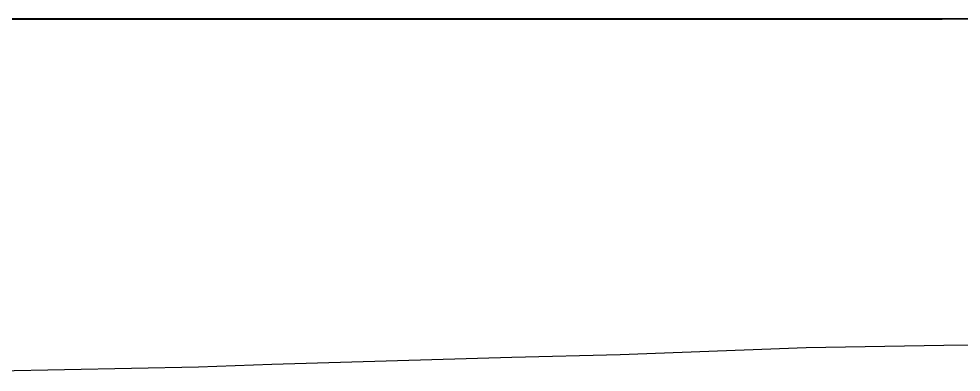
# Model space of a CAD drawing. Header units: metres. Extents: x -59 to 59, y -13 to 12.
# Drawn here: x 30.97 to 38.47, y 2.18 to 4.99 of the extents above; entities that cross this region are included whole.
import ezdxf

# ---------------------------------------------------------------- set-up
doc = ezdxf.new("R2010")
doc.units = ezdxf.units.M
doc.layers.add('SectionCutEdges', color=7, linetype='Continuous')

msp = doc.modelspace()

# ---------------------------------------------------------------- linework, layer by layer
for p, q in [((38.3188, 4.9873), (23.6188, 4.9873)), ((38.3188, 4.9858), (38.3188, 4.9873)), ((38.4088, 4.9873), (38.3188, 4.9873)), ((38.4088, 4.9873), (38.4088, 4.9858)), ((38.5288, 4.9873), (38.4088, 4.9873))]:
    msp.add_line(p, q)
at = {"layer": 'SectionCutEdges'}
for p, q in [((23.6188, 4.9858), (38.3188, 4.9858)), ((38.4088, 4.9858), (38.3188, 4.9858)), ((38.5288, 4.9858), (38.4088, 4.9858)), ((35.7549, 2.3162), (37.2351, 2.3722)), ((37.2351, 2.3722), (38.3313, 2.3908)), ((38.3313, 2.3908), (38.6188, 2.3938)), ((32.9821, 2.239), (34.8918, 2.2961)), ((34.8918, 2.2961), (35.7549, 2.3162)), ((30.2554, 2.1768), (32.3979, 2.2185)), ((32.3979, 2.2185), (32.9821, 2.239))]:
    msp.add_line(p, q, dxfattribs=at)

doc.saveas('drawing.dxf')
